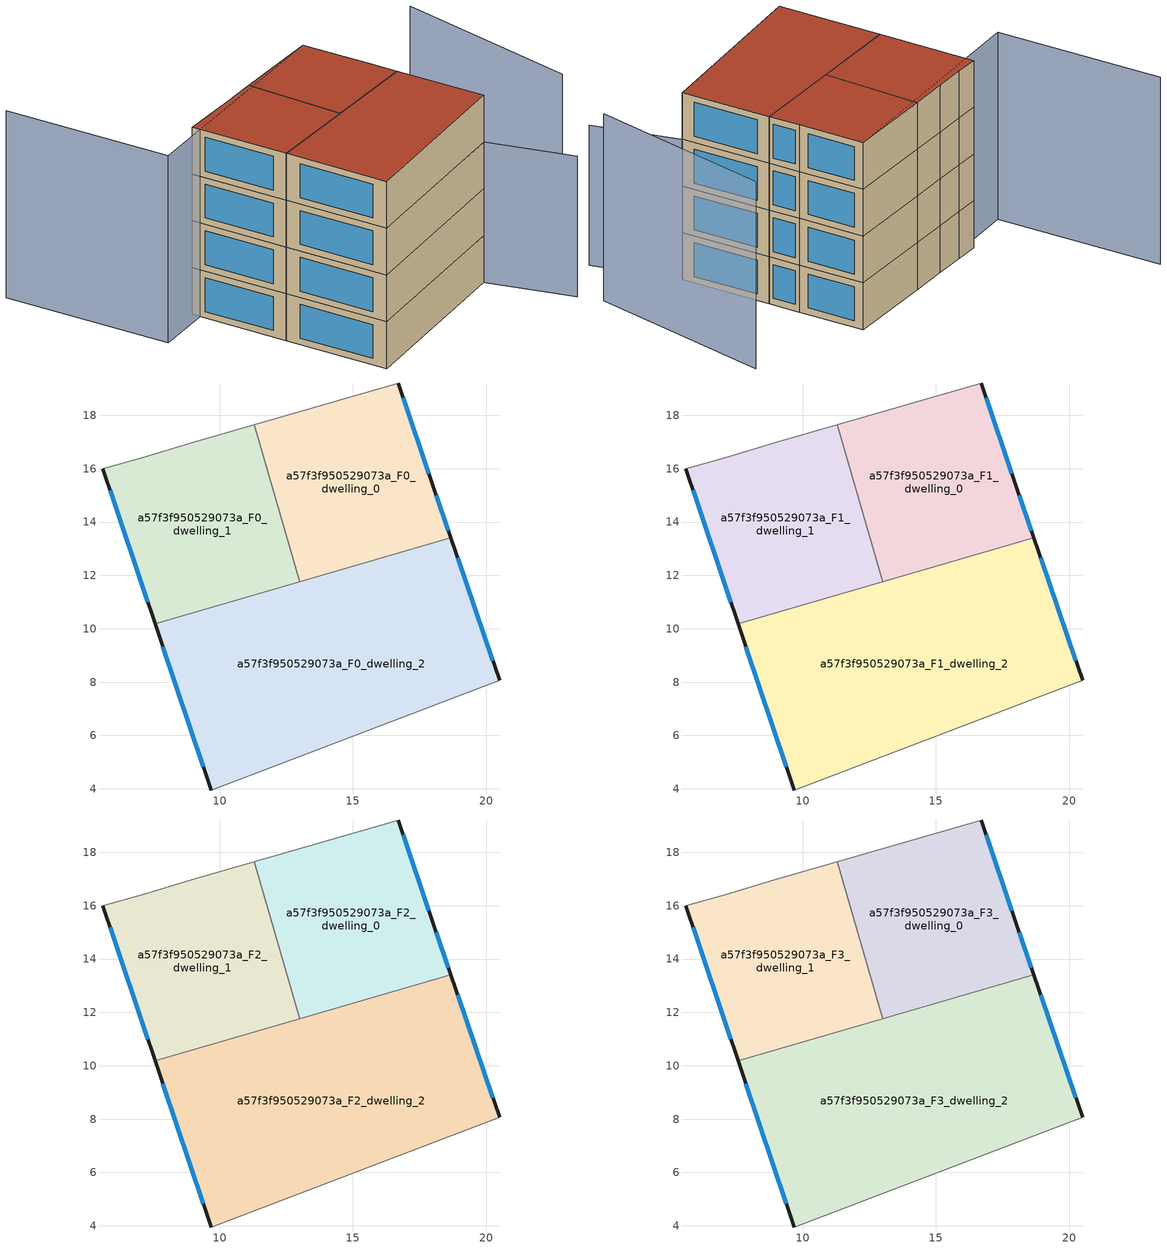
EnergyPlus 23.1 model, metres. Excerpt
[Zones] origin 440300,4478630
a57f3f950529073a_F0_dwelling_0
 floor ground (EU_floor_Construction): 16.69,19.21 18.03,15.26 18.67,13.41 13,11.76 11.29,17.64 z0
 wall outside (EU_wall_Construction): 18.67,13.41 18.03,15.26 16.69,19.21 z0:3
 wall adiabatic (EU_wall_Construction): 16.69,19.21 11.29,17.64 z0:3
 wall to a57f3f950529073a_F0_dwelling_1 (EU_wall_Construction): 11.29,17.64 13,11.76 z0:3
 wall to a57f3f950529073a_F0_dwelling_2 (EU_wall_Construction): 13,11.76 18.67,13.41 z0:3
 window (EU_Window_Construction): 17.85,15.81 16.88,18.66 / 18.58,13.66 18.12,15 z0.42:2.58
a57f3f950529073a_F0_dwelling_1
 floor ground (EU_floor_Construction): 11.29,17.64 13,11.76 7.59,10.19 5.63,16 7.11,16.41 8.97,16.96 z0
 wall outside (EU_wall_Construction): 5.63,16 7.59,10.19 z0:3
 wall adiabatic (EU_wall_Construction): 11.29,17.64 8.97,16.96 7.11,16.41 5.63,16 z0:3
 wall to a57f3f950529073a_F0_dwelling_2 (EU_wall_Construction): 7.59,10.19 13,11.76 z0:3
 window (EU_Window_Construction): 5.9,15.19 7.32,11 z0.42:2.58
a57f3f950529073a_F0_dwelling_2
 floor ground (EU_floor_Construction): 18.67,13.41 20.49,8.07 9.68,3.96 7.59,10.19 z0
 wall outside (EU_wall_Construction): 7.59,10.19 9.68,3.96 / 20.49,8.07 18.67,13.41 z0:3
 wall adiabatic (EU_wall_Construction): 9.68,3.96 20.49,8.07 z0:3
 window (EU_Window_Construction): 7.88,9.32 9.39,4.82 / 20.24,8.81 18.92,12.67 z0.42:2.58
a57f3f950529073a_F1_dwelling_0
 floor to a57f3f950529073a_F0_dwelling_0 (EU_floor_Construction): 16.69,19.21 18.03,15.26 18.67,13.41 13,11.76 11.29,17.64 z3
 wall outside (EU_wall_Construction): 18.67,13.41 18.03,15.26 16.69,19.21 z3:6
 wall adiabatic (EU_wall_Construction): 16.69,19.21 11.29,17.64 z3:6
 wall to a57f3f950529073a_F1_dwelling_1 (EU_wall_Construction): 11.29,17.64 13,11.76 z3:6
 wall to a57f3f950529073a_F1_dwelling_2 (EU_wall_Construction): 13,11.76 18.67,13.41 z3:6
 window (EU_Window_Construction): 17.85,15.81 16.88,18.66 / 18.58,13.66 18.12,15 z3.42:5.58
a57f3f950529073a_F1_dwelling_1
 floor to a57f3f950529073a_F0_dwelling_1 (EU_floor_Construction): 11.29,17.64 13,11.76 7.59,10.19 5.63,16 7.11,16.41 8.96,16.96 z3
 wall outside (EU_wall_Construction): 5.63,16 7.59,10.19 z3:6
 wall adiabatic (EU_wall_Construction): 11.29,17.64 8.97,16.96 7.11,16.41 5.63,16 z3:6
 wall to a57f3f950529073a_F1_dwelling_2 (EU_wall_Construction): 7.59,10.19 13,11.76 z3:6
 window (EU_Window_Construction): 5.9,15.19 7.32,11 z3.42:5.58
a57f3f950529073a_F1_dwelling_2
 floor to a57f3f950529073a_F0_dwelling_2 (EU_floor_Construction): 18.67,13.41 20.49,8.07 9.68,3.96 7.59,10.19 z3
 wall outside (EU_wall_Construction): 7.59,10.19 9.68,3.96 / 20.49,8.07 18.67,13.41 z3:6
 wall adiabatic (EU_wall_Construction): 9.68,3.96 20.49,8.07 z3:6
 window (EU_Window_Construction): 7.88,9.32 9.39,4.82 / 20.24,8.81 18.92,12.67 z3.42:5.58
a57f3f950529073a_F2_dwelling_0
 floor to a57f3f950529073a_F1_dwelling_0 (EU_floor_Construction): 16.69,19.21 18.03,15.26 18.67,13.41 13,11.76 11.29,17.64 z6
 wall outside (EU_wall_Construction): 18.67,13.41 18.03,15.26 16.69,19.21 z6:9
 wall adiabatic (EU_wall_Construction): 16.69,19.21 11.29,17.64 z6:9
 wall to a57f3f950529073a_F2_dwelling_1 (EU_wall_Construction): 11.29,17.64 13,11.76 z6:9
 wall to a57f3f950529073a_F2_dwelling_2 (EU_wall_Construction): 13,11.76 18.67,13.41 z6:9
 window (EU_Window_Construction): 17.85,15.81 16.88,18.66 / 18.58,13.66 18.12,15 z6.42:8.58
a57f3f950529073a_F2_dwelling_1
 floor to a57f3f950529073a_F1_dwelling_1 (EU_floor_Construction): 11.29,17.64 13,11.76 7.59,10.19 5.63,16 7.11,16.41 8.96,16.96 z6
 wall outside (EU_wall_Construction): 5.63,16 7.59,10.19 z6:9
 wall adiabatic (EU_wall_Construction): 11.29,17.64 8.97,16.96 7.11,16.41 5.63,16 z6:9
 wall to a57f3f950529073a_F2_dwelling_2 (EU_wall_Construction): 7.59,10.19 13,11.76 z6:9
 window (EU_Window_Construction): 5.9,15.19 7.32,11 z6.42:8.58
a57f3f950529073a_F2_dwelling_2
 floor to a57f3f950529073a_F1_dwelling_2 (EU_floor_Construction): 18.67,13.41 20.49,8.07 9.68,3.96 7.59,10.19 z6
 wall outside (EU_wall_Construction): 7.59,10.19 9.68,3.96 / 20.49,8.07 18.67,13.41 z6:9
 wall adiabatic (EU_wall_Construction): 9.68,3.96 20.49,8.07 z6:9
 window (EU_Window_Construction): 7.88,9.32 9.39,4.82 / 20.24,8.81 18.92,12.67 z6.42:8.58
a57f3f950529073a_F3_dwelling_0
 floor to a57f3f950529073a_F2_dwelling_0 (EU_floor_Construction): 16.69,19.21 18.03,15.26 18.67,13.41 13,11.76 11.29,17.64 z9
 wall outside (EU_wall_Construction): 18.67,13.41 18.03,15.26 16.69,19.21 z9:12
 wall adiabatic (EU_wall_Construction): 16.69,19.21 11.29,17.64 z9:12
 wall to a57f3f950529073a_F3_dwelling_1 (EU_wall_Construction): 11.29,17.64 13,11.76 z9:12
 wall to a57f3f950529073a_F3_dwelling_2 (EU_wall_Construction): 13,11.76 18.67,13.41 z9:12
 window (EU_Window_Construction): 17.85,15.81 16.88,18.66 / 18.58,13.66 18.12,15 z9.42:11.58
 roof outside (EU_roof_Construction): 18.67,13.41 18.03,15.26 16.69,19.21 11.29,17.64 13,11.76 z12
a57f3f950529073a_F3_dwelling_1
 floor to a57f3f950529073a_F2_dwelling_1 (EU_floor_Construction): 11.29,17.64 13,11.76 7.59,10.19 5.63,16 7.11,16.41 8.96,16.96 z9
 wall outside (EU_wall_Construction): 5.63,16 7.59,10.19 z9:12
 wall adiabatic (EU_wall_Construction): 11.29,17.64 8.97,16.96 7.11,16.41 5.63,16 z9:12
 wall to a57f3f950529073a_F3_dwelling_2 (EU_wall_Construction): 7.59,10.19 13,11.76 z9:12
 window (EU_Window_Construction): 5.9,15.19 7.32,11 z9.42:11.58
 roof outside (EU_roof_Construction): 13,11.76 11.29,17.64 8.97,16.96 7.11,16.41 5.63,16 7.59,10.19 z12
a57f3f950529073a_F3_dwelling_2
 floor to a57f3f950529073a_F2_dwelling_2 (EU_floor_Construction): 18.67,13.41 20.49,8.07 9.68,3.96 7.59,10.19 z9
 wall outside (EU_wall_Construction): 7.59,10.19 9.68,3.96 / 20.49,8.07 18.67,13.41 z9:12
 wall adiabatic (EU_wall_Construction): 9.68,3.96 20.49,8.07 z9:12
 window (EU_Window_Construction): 7.88,9.32 9.39,4.82 / 20.24,8.81 18.92,12.67 z9.42:11.58
 roof outside (EU_roof_Construction): 20.49,8.07 18.67,13.41 7.59,10.19 9.68,3.96 z12
shading: 18.05,12.11 23.35,3.33 z0:9; 16.71,19.22 2.4,14.35 / 2.4,14.35 -1,24.36 / 25.46,7.02 24.28,18.71 z0:12
[Building]
EU S2 Campaign: North Axis=0; Terrain=City; Solar Distribution=FullExterior
[Site:Location]
Madrid: Latitude=40.5; Longitude=-3.5; Time Zone=1; Elevation=609
[SizingPeriod:WeatherFileDays]
AnnualSizingPeriod: Begin Month=1; Begin Day of Month=1; End Month=12; End Day of Month=31; Day of Week for Start Day=Monday; Use Weather File Daylight Saving Period=No; Use Weather File Rain and Snow Indicators=No
[MATERIAL]
EU_InternalMass_Material: Roughness=MediumRough; Thickness=0.1; Conductivity=1; Density=1800; Specific Heat=900; Thermal Absorptance=0.9; Solar Absorptance=0.7; Visible Absorptance=0.7
[MATERIAL:NOMASS] Roughness=MediumRough; Thermal Absorptance=0.9; Solar Absorptance=0.7; Visible Absorptance=0.7
Name | Thermal Resistance
EU_wall_NoMass | 1.60022
EU_roof_NoMass | 1.57597
EU_floor_NoMass | 0.470652
[WINDOWMATERIAL:SIMPLEGLAZINGSYSTEM]
EU_Window_SimpleGlazing: UFactor=3.28802; Solar Heat Gain Coefficient=0.85; Visible Transmittance=0.85
[CONSTRUCTION]
EU_wall_Construction: EU_wall_NoMass
EU_roof_Construction: EU_roof_NoMass
EU_floor_Construction: EU_floor_NoMass
EU_InternalMass_Construction: EU_InternalMass_Material
EU_Window_Construction: EU_Window_SimpleGlazing
[ZONE] Type=1; Multiplier=1; Ceiling Height=autocalculate; Floor Area=autocalculate; Part of Total Floor Area=Yes
Name | Volume
a57f3f950529073a_F0_dwelling_0; a57f3f950529073a_F1_dwelling_0; a57f3f950529073a_F2_dwelling_0; a57f3f950529073a_F3_dwelling_0 | 105.789
a57f3f950529073a_F0_dwelling_1; a57f3f950529073a_F1_dwelling_1; a57f3f950529073a_F2_dwelling_1; a57f3f950529073a_F3_dwelling_1 | 105.768
a57f3f950529073a_F0_dwelling_2; a57f3f950529073a_F1_dwelling_2; a57f3f950529073a_F2_dwelling_2; a57f3f950529073a_F3_dwelling_2 | 211.53
[INTERNALMASS] Construction=EU_InternalMass_Construction
Name | Zone or ZoneList | Surface Area
a57f3f950529073a_F0_dwelling_0_EU_InternalMass | a57f3f950529073a_F0_dwelling_0 | 35.263
a57f3f950529073a_F0_dwelling_1_EU_InternalMass | a57f3f950529073a_F0_dwelling_1 | 35.2561
a57f3f950529073a_F0_dwelling_2_EU_InternalMass | a57f3f950529073a_F0_dwelling_2 | 70.5099
a57f3f950529073a_F1_dwelling_0_EU_InternalMass | a57f3f950529073a_F1_dwelling_0 | 35.263
a57f3f950529073a_F1_dwelling_1_EU_InternalMass | a57f3f950529073a_F1_dwelling_1 | 35.2561
a57f3f950529073a_F1_dwelling_2_EU_InternalMass | a57f3f950529073a_F1_dwelling_2 | 70.5099
a57f3f950529073a_F2_dwelling_0_EU_InternalMass | a57f3f950529073a_F2_dwelling_0 | 35.263
a57f3f950529073a_F2_dwelling_1_EU_InternalMass | a57f3f950529073a_F2_dwelling_1 | 35.2561
a57f3f950529073a_F2_dwelling_2_EU_InternalMass | a57f3f950529073a_F2_dwelling_2 | 70.5099
a57f3f950529073a_F3_dwelling_0_EU_InternalMass | a57f3f950529073a_F3_dwelling_0 | 35.263
a57f3f950529073a_F3_dwelling_1_EU_InternalMass | a57f3f950529073a_F3_dwelling_1 | 35.2561
a57f3f950529073a_F3_dwelling_2_EU_InternalMass | a57f3f950529073a_F3_dwelling_2 | 70.5099
[OTHEREQUIPMENT] Fuel Type=Electricity; Design Level Calculation Method=Watts/Area; Power per Zone Floor Area=1; Fraction Latent=0; Fraction Radiant=0; Fraction Lost=0; Carbon Dioxide Generation Rate=0; EndUse Subcategory=EU_Step8_InternalGains
Name | Zone or ZoneList or Space or SpaceList | Schedule
EU_Step8_InternalGain_a57f3f950529073a_F0_dwelling_0_f000 | a57f3f950529073a_F0_dwelling_0 | EU_Step8_GainSchedule_a57f3f950529073a_F0_dwelling_0_f000
EU_Step8_InternalGain_a57f3f950529073a_F0_dwelling_1_f000 | a57f3f950529073a_F0_dwelling_1 | EU_Step8_GainSchedule_a57f3f950529073a_F0_dwelling_1_f000
EU_Step8_InternalGain_a57f3f950529073a_F0_dwelling_2_f000 | a57f3f950529073a_F0_dwelling_2 | EU_Step8_GainSchedule_a57f3f950529073a_F0_dwelling_2_f000
EU_Step8_InternalGain_a57f3f950529073a_F1_dwelling_0_f000 | a57f3f950529073a_F1_dwelling_0 | EU_Step8_GainSchedule_a57f3f950529073a_F1_dwelling_0_f000
EU_Step8_InternalGain_a57f3f950529073a_F1_dwelling_1_f000 | a57f3f950529073a_F1_dwelling_1 | EU_Step8_GainSchedule_a57f3f950529073a_F1_dwelling_1_f000
EU_Step8_InternalGain_a57f3f950529073a_F1_dwelling_2_f000 | a57f3f950529073a_F1_dwelling_2 | EU_Step8_GainSchedule_a57f3f950529073a_F1_dwelling_2_f000
EU_Step8_InternalGain_a57f3f950529073a_F2_dwelling_0_f000 | a57f3f950529073a_F2_dwelling_0 | EU_Step8_GainSchedule_a57f3f950529073a_F2_dwelling_0_f000
EU_Step8_InternalGain_a57f3f950529073a_F2_dwelling_1_f000 | a57f3f950529073a_F2_dwelling_1 | EU_Step8_GainSchedule_a57f3f950529073a_F2_dwelling_1_f000
EU_Step8_InternalGain_a57f3f950529073a_F2_dwelling_2_f000 | a57f3f950529073a_F2_dwelling_2 | EU_Step8_GainSchedule_a57f3f950529073a_F2_dwelling_2_f000
EU_Step8_InternalGain_a57f3f950529073a_F3_dwelling_0_f000 | a57f3f950529073a_F3_dwelling_0 | EU_Step8_GainSchedule_a57f3f950529073a_F3_dwelling_0_f000
EU_Step8_InternalGain_a57f3f950529073a_F3_dwelling_1_f000 | a57f3f950529073a_F3_dwelling_1 | EU_Step8_GainSchedule_a57f3f950529073a_F3_dwelling_1_f000
EU_Step8_InternalGain_a57f3f950529073a_F3_dwelling_2_f000 | a57f3f950529073a_F3_dwelling_2 | EU_Step8_GainSchedule_a57f3f950529073a_F3_dwelling_2_f000
[ZONEVENTILATION:DESIGNFLOWRATE] Schedule=EU_AlwaysOn; Design Flow Rate Calculation Method=AirChanges/Hour; Air Changes per Hour=0.480704; Ventilation Type=Natural; Fan Pressure Rise=0; Fan Total Efficiency=1; Constant Term Coefficient=1; Temperature Term Coefficient=0; Velocity Term Coefficient=0; Velocity Squared Term Coefficient=0; Minimum Indoor Temperature=-100; Maximum Indoor Temperature=100; Delta Temperature=-100; Minimum Outdoor Temperature=-100; Maximum Outdoor Temperature=100; Maximum Wind Speed=40
Name | Zone or ZoneList or Space or SpaceList
EU_ConstantAir_a57f3f950529073a_F0_dwelling_0 | a57f3f950529073a_F0_dwelling_0
EU_ConstantAir_a57f3f950529073a_F0_dwelling_1 | a57f3f950529073a_F0_dwelling_1
EU_ConstantAir_a57f3f950529073a_F0_dwelling_2 | a57f3f950529073a_F0_dwelling_2
EU_ConstantAir_a57f3f950529073a_F1_dwelling_0 | a57f3f950529073a_F1_dwelling_0
EU_ConstantAir_a57f3f950529073a_F1_dwelling_1 | a57f3f950529073a_F1_dwelling_1
EU_ConstantAir_a57f3f950529073a_F1_dwelling_2 | a57f3f950529073a_F1_dwelling_2
EU_ConstantAir_a57f3f950529073a_F2_dwelling_0 | a57f3f950529073a_F2_dwelling_0
EU_ConstantAir_a57f3f950529073a_F2_dwelling_1 | a57f3f950529073a_F2_dwelling_1
EU_ConstantAir_a57f3f950529073a_F2_dwelling_2 | a57f3f950529073a_F2_dwelling_2
EU_ConstantAir_a57f3f950529073a_F3_dwelling_0 | a57f3f950529073a_F3_dwelling_0
EU_ConstantAir_a57f3f950529073a_F3_dwelling_1 | a57f3f950529073a_F3_dwelling_1
EU_ConstantAir_a57f3f950529073a_F3_dwelling_2 | a57f3f950529073a_F3_dwelling_2
[HVACTEMPLATE:THERMOSTAT] Constant Heating Setpoint=20; Constant Cooling Setpoint=50
EU_HeatOnly_a57f3f950529073a_F0_dwelling_0; EU_HeatOnly_a57f3f950529073a_F0_dwelling_1; EU_HeatOnly_a57f3f950529073a_F0_dwelling_2; EU_HeatOnly_a57f3f950529073a_F1_dwelling_0; EU_HeatOnly_a57f3f950529073a_F1_dwelling_1; EU_HeatOnly_a57f3f950529073a_F1_dwelling_2; EU_HeatOnly_a57f3f950529073a_F2_dwelling_0; EU_HeatOnly_a57f3f950529073a_F2_dwelling_1; EU_HeatOnly_a57f3f950529073a_F2_dwelling_2; EU_HeatOnly_a57f3f950529073a_F3_dwelling_0; EU_HeatOnly_a57f3f950529073a_F3_dwelling_1; EU_HeatOnly_a57f3f950529073a_F3_dwelling_2
[HVACTEMPLATE:ZONE:IDEALLOADSAIRSYSTEM] System Availability Schedule=EU_AlwaysOn; Maximum Heating Supply Air Temperature=50; Minimum Cooling Supply Air Temperature=13; Maximum Heating Supply Air Humidity Ratio=0.0156; Minimum Cooling Supply Air Humidity Ratio=0.0077; Heating Limit=NoLimit; Cooling Limit=NoLimit; Heating Availability Schedule=EU_AlwaysOn; Cooling Availability Schedule=EU_CoolingOff; Dehumidification Control Type=ConstantSensibleHeatRatio; Cooling Sensible Heat Ratio=0.7; Dehumidification Setpoint=60; Humidification Control Type=None; Humidification Setpoint=30; Outdoor Air Method=None; Outdoor Air Flow Rate per Person=0.00944; Outdoor Air Flow Rate per Zone Floor Area=0; Outdoor Air Flow Rate per Zone=0; Demand Controlled Ventilation Type=None; Outdoor Air Economizer Type=NoEconomizer; Heat Recovery Type=None; Sensible Heat Recovery Effectiveness=0.7; Latent Heat Recovery Effectiveness=0.65
Name | Template Thermostat
a57f3f950529073a_F0_dwelling_0 | EU_HeatOnly_a57f3f950529073a_F0_dwelling_0
a57f3f950529073a_F0_dwelling_1 | EU_HeatOnly_a57f3f950529073a_F0_dwelling_1
a57f3f950529073a_F0_dwelling_2 | EU_HeatOnly_a57f3f950529073a_F0_dwelling_2
a57f3f950529073a_F1_dwelling_0 | EU_HeatOnly_a57f3f950529073a_F1_dwelling_0
a57f3f950529073a_F1_dwelling_1 | EU_HeatOnly_a57f3f950529073a_F1_dwelling_1
a57f3f950529073a_F1_dwelling_2 | EU_HeatOnly_a57f3f950529073a_F1_dwelling_2
a57f3f950529073a_F2_dwelling_0 | EU_HeatOnly_a57f3f950529073a_F2_dwelling_0
a57f3f950529073a_F2_dwelling_1 | EU_HeatOnly_a57f3f950529073a_F2_dwelling_1
a57f3f950529073a_F2_dwelling_2 | EU_HeatOnly_a57f3f950529073a_F2_dwelling_2
a57f3f950529073a_F3_dwelling_0 | EU_HeatOnly_a57f3f950529073a_F3_dwelling_0
a57f3f950529073a_F3_dwelling_1 | EU_HeatOnly_a57f3f950529073a_F3_dwelling_1
a57f3f950529073a_F3_dwelling_2 | EU_HeatOnly_a57f3f950529073a_F3_dwelling_2
[SIZING:ZONE] Zone Cooling Design Supply Air Temperature Input Method=SupplyAirTemperature; Zone Cooling Design Supply Air Temperature=13; Zone Heating Design Supply Air Temperature Input Method=SupplyAirTemperature; Zone Heating Design Supply Air Temperature=50; Zone Cooling Design Supply Air Humidity Ratio=0.008; Zone Heating Design Supply Air Humidity Ratio=0.008; Cooling Design Air Flow Method=DesignDay; Cooling Design Air Flow Rate=0; Cooling Minimum Air Flow per Zone Floor Area=0.000762; Cooling Minimum Air Flow=0; Cooling Minimum Air Flow Fraction=0.2; Heating Design Air Flow Method=DesignDay; Heating Design Air Flow Rate=0; Heating Maximum Air Flow per Zone Floor Area=0.002032; Heating Maximum Air Flow=0.141576; Heating Maximum Air Flow Fraction=0.3; Account for Dedicated Outdoor Air System=No; Dedicated Outdoor Air System Control Strategy=NeutralSupplyAir; Dedicated Outdoor Air Low Setpoint Temperature for Design=autosize; Dedicated Outdoor Air High Setpoint Temperature for Design=autosize; Zone Load Sizing Method=Sensible Load Only No Latent Load; Zone Latent Cooling Design Supply Air Humidity Ratio Input Method=HumidityRatioDifference; Zone Cooling Design Supply Air Humidity Ratio Difference=0.005; Zone Latent Heating Design Supply Air Humidity Ratio Input Method=HumidityRatioDifference; Zone Humidification Design Supply Air Humidity Ratio Difference=0.005
a57f3f950529073a_F0_dwelling_0; a57f3f950529073a_F0_dwelling_1; a57f3f950529073a_F0_dwelling_2; a57f3f950529073a_F1_dwelling_0; a57f3f950529073a_F1_dwelling_1; a57f3f950529073a_F1_dwelling_2; a57f3f950529073a_F2_dwelling_0; a57f3f950529073a_F2_dwelling_1; a57f3f950529073a_F2_dwelling_2; a57f3f950529073a_F3_dwelling_0; a57f3f950529073a_F3_dwelling_1; a57f3f950529073a_F3_dwelling_2
[SCHEDULE:CONSTANT]
Name | Hourly Value
EU_AlwaysOn | 1
EU_CoolingOff | 0
[SCHEDULE:FILE] Column Number=1; Rows to Skip at Top=0; Number of Hours of Data=8760; Column Separator=Comma; Interpolate to Timestep=No; Minutes per Item=60; Adjust Schedule for Daylight Savings=Yes
Name | File
EU_Step8_GainSchedule_a57f3f950529073a_F0_dwelling_0_f000 | ../../schedules/a57f3f950529073a/a57f3f950529073a_F0_dwelling_0_f000_gain.csv
EU_Step8_GainSchedule_a57f3f950529073a_F0_dwelling_1_f000 | ../../schedules/a57f3f950529073a/a57f3f950529073a_F0_dwelling_1_f000_gain.csv
EU_Step8_GainSchedule_a57f3f950529073a_F0_dwelling_2_f000 | ../../schedules/a57f3f950529073a/a57f3f950529073a_F0_dwelling_2_f000_gain.csv
EU_Step8_GainSchedule_a57f3f950529073a_F1_dwelling_0_f000 | ../../schedules/a57f3f950529073a/a57f3f950529073a_F1_dwelling_0_f000_gain.csv
EU_Step8_GainSchedule_a57f3f950529073a_F1_dwelling_1_f000 | ../../schedules/a57f3f950529073a/a57f3f950529073a_F1_dwelling_1_f000_gain.csv
EU_Step8_GainSchedule_a57f3f950529073a_F1_dwelling_2_f000 | ../../schedules/a57f3f950529073a/a57f3f950529073a_F1_dwelling_2_f000_gain.csv
EU_Step8_GainSchedule_a57f3f950529073a_F2_dwelling_0_f000 | ../../schedules/a57f3f950529073a/a57f3f950529073a_F2_dwelling_0_f000_gain.csv
EU_Step8_GainSchedule_a57f3f950529073a_F2_dwelling_1_f000 | ../../schedules/a57f3f950529073a/a57f3f950529073a_F2_dwelling_1_f000_gain.csv
EU_Step8_GainSchedule_a57f3f950529073a_F2_dwelling_2_f000 | ../../schedules/a57f3f950529073a/a57f3f950529073a_F2_dwelling_2_f000_gain.csv
EU_Step8_GainSchedule_a57f3f950529073a_F3_dwelling_0_f000 | ../../schedules/a57f3f950529073a/a57f3f950529073a_F3_dwelling_0_f000_gain.csv
EU_Step8_GainSchedule_a57f3f950529073a_F3_dwelling_1_f000 | ../../schedules/a57f3f950529073a/a57f3f950529073a_F3_dwelling_1_f000_gain.csv
EU_Step8_GainSchedule_a57f3f950529073a_F3_dwelling_2_f000 | ../../schedules/a57f3f950529073a/a57f3f950529073a_F3_dwelling_2_f000_gain.csv
